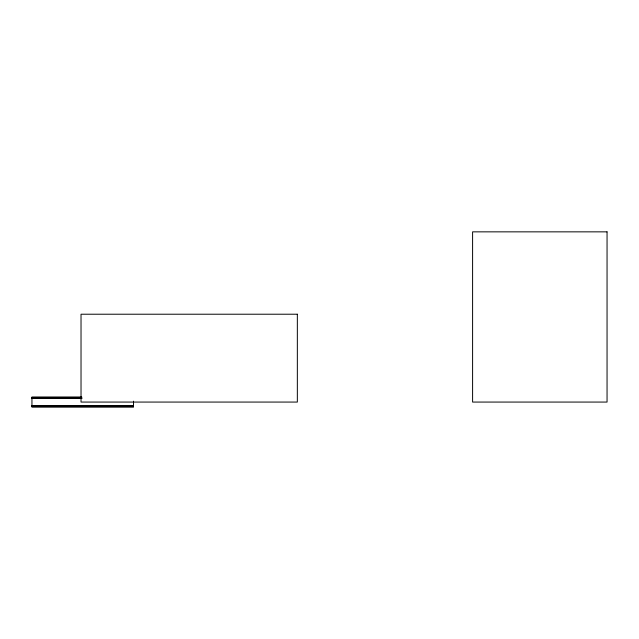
<?xml version="1.0" encoding="UTF-8"?>
<svg xmlns="http://www.w3.org/2000/svg" width="639" height="639" viewBox="0 0 639 639"><rect width="100%" height="100%" fill="white"/><g stroke="black" fill="none" stroke-linecap="round" stroke-linejoin="round"><path stroke-width="0.96" d="M81.736 396.987L31.95 396.987L31.95 407.147L133.511 407.147L133.511 401.164M31.95 397.801L81.736 397.817M31.95 397.913L81.736 397.849M31.95 398.089L81.736 397.993M31.95 398.201L81.736 398.201M31.95 398.329L81.736 398.329M31.95 398.448L81.736 398.448M31.95 405.685L133.511 405.813M31.95 405.933L133.511 405.933M31.95 406.045L133.511 406.045M31.95 406.14L133.511 406.14M31.95 406.22L133.511 406.316M607.05 231.853L472.596 231.853L472.596 402.067L607.05 402.067L607.05 231.853M297.343 314.22L81.025 314.22L81.025 402.067L297.343 402.067L297.343 314.22"/></g></svg>
